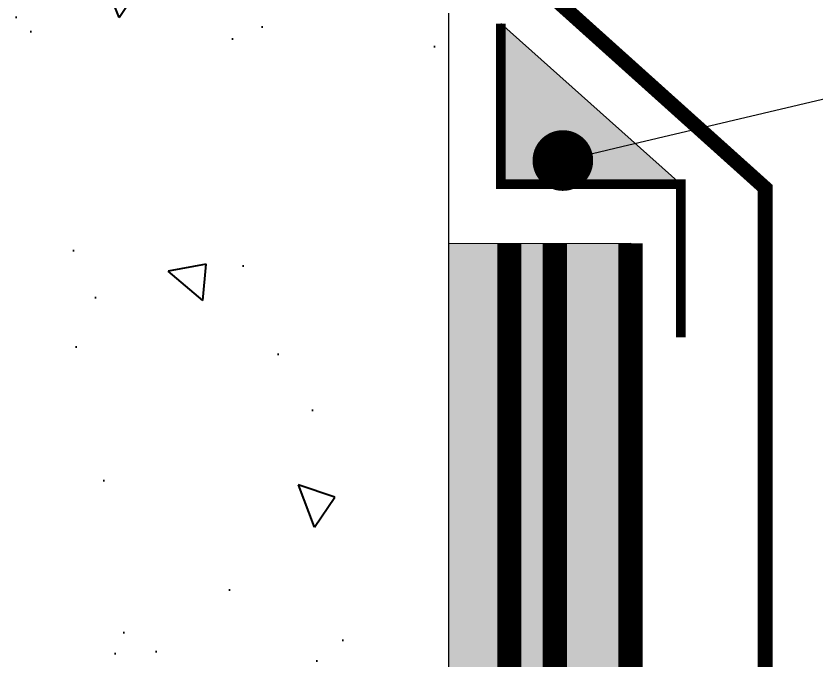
# Model space of a CAD drawing. Header units: inches. Extents: x 535 to 647, y 52 to 81.
# Drawn here: x 547.533 to 550.826, y 76.743 to 79.392 of the extents above; entities that cross this region are included whole.
import ezdxf
from ezdxf import colors
from ezdxf.entities.mleader import LeaderData, LeaderLine
from ezdxf.math import Vec2, Vec3

# ---------------------------------------------------------------- set-up
doc = ezdxf.new("R2010")
doc.units = ezdxf.units.IN
doc.header["$MEASUREMENT"] = 0
doc.linetypes.add('Dash', pattern=[0.25, 0.125, -0.125])
for name, color, linetype, lineweight in [('BP Mastic', 191, 'Continuous', 0), ('BP Others', 190, 'Continuous', 0), ('BP Primer', 2, 'Continuous', 0), ('BP Text', 20, 'Continuous', 0), ('RAM Black Pearl Sheet', 165, 'Continuous', 0)]:
    doc.layers.add(name, color=color, linetype=linetype, lineweight=lineweight)
doc.layers.add('BP Protection Course', color=7, linetype='Continuous', lineweight=0, true_color=0x216123)
doc.layers.add('Metal', color=7, linetype='Continuous', true_color=0x803345)
doc.styles.get("Standard").update_dxf_attribs({"font": 'ARIALN.TTF'})

# ---------------------------------------------------------------- blocks, each defined once
blk = doc.blocks.new('_Dot')
at = {"color": 0, "linetype": 'ByBlock', "lineweight": -2}
blk.add_line((-0.5, 0), (-1, 0), dxfattribs=at)
at = {"color": 0, "linetype": 'ByBlock', "const_width": 0.5}
blk.add_lwpolyline([(-0.25, 0, 1), (0.25, 0, 1)], format="xyb", close=True, dxfattribs=at)

msp = doc.modelspace()

# ---------------------------------------------------------------- hatches: boundary and pattern name
at = {"layer": 'BP Mastic'}
h = msp.add_hatch(color=256, dxfattribs=at)
h.dxf.hatch_style = 1
h.paths.add_polyline_path([(549.5316, 79.3606), (550.2735, 78.6998), (549.5316, 78.6998)])
at = {"layer": 'BP Others', "linetype": 'Continuous', "lineweight": -2}
h = msp.add_hatch(dxfattribs=at)
h.set_pattern_fill('AR-CONC', color=256, scale=0.25, angle=90, style=0)
h.set_pattern_definition([(140, (468.3808, 52.8914), (0.15688, 1.79315), [0.1875, -2.0625]), (85, (468.3808, 52.8914), (-1.88048, -0.346878), [0.15, -1.65]), (190.4514, (468.3939, 53.0408), (-1.7236, 1.446272), [0.15935, -1.752855]), (136.1842, (467.8808, 52.8914), (0.4138, 2.668103), [0.28125, -3.09375]), (186.6356, (467.9153, 53.1137), (-2.435297, 2.336655), [0.239026, -2.629284]), (81.1842, (467.8808, 52.8914), (-2.4353, 2.336655), [0.225, -2.475]), (111, (468.0058, 53.1414), (1.006547, 1.492268), [0.1875, -2.0625]), (56, (468.0058, 53.1414), (-1.812875, 0.608288), [0.15, -1.65]), (161.4514, (468.0897, 53.2657), (-0.806328, 2.100556), [0.15935, -1.752855]), (127.5, (468.3808, 52.8914), (-0.8322346, 0.0303996), [0, -1.63, 0, -1.675, 0, -1.65625]), (97.5, (468.3808, 52.8914), (-0.986029, 0.657674), [0, -0.955, 0, -1.5925, 0, -0.63125]), (57.5, (468.3808, 52.3339), (0.056387, 1.334556), [0, -0.625, 0, -1.95, 0, -2.5875]), (47.5, (468.3808, 52.0839), (-0.250262, 1.457965), [0, -0.8125, 0, -1.295, 0, -1.8375])])
h.paths.add_polyline_path([(567.4594, 60.4562), (567.4594, 63.9762), (553.1472, 63.9762), (553.1472, 68.6071), (549.3163, 68.6071), (549.3163, 79.4035), (548.3964, 79.4035), (548.3964, 79.7112), (549.3163, 79.7112), (549.3163, 80.2765), (546.9162, 80.2765), (546.7162, 79.727), (546.3162, 80.826), (546.1162, 80.2765), (546.2199, 80.2765), (546.2199, 64.1777), (546.2199, 60.4562)])
at = {"layer": 'BP Primer'}
h = msp.add_hatch(dxfattribs=at)
h.set_pattern_fill('WOOD6', color=6, scale=0.2, pattern_type=2)
h.set_pattern_definition([(216.8699, (0.08, 0.2), (0.5999999836, 0.4000000247), [0.1, -0.9]), (206.5651, (0.2, 0.14), (-0.199999832, -0.200000262), [0.2236068, -0.2236068]), (198.4349, (0.2, 0.04), (-0.400000087, -0.1999996806), [0.1264912, -0.5059644])])
h.paths.add_polyline_path([(569.3179, 64.8512), (569.3179, 63.9762), (578.1826, 63.9762), (578.1826, 52.4402), (579.374, 52.4402), (579.374, 65.2262), (576.308, 65.2262), (576.1205, 65.0387), (573.9051, 65.0387), (573.7176, 64.8512)])
h.paths.add_polyline_path([(567.4594, 63.9762), (567.4594, 64.8512), (558.1428, 64.8512), (557.7678, 65.2262), (554.2097, 65.2262), (554.2097, 69.6696), (552.0397, 69.6696), (551.8522, 69.8571), (550.5663, 69.8571), (550.5663, 71.7754), (550.3788, 71.9629), (550.3788, 73.5287), (550.0663, 73.8412), (550.0663, 78.4557), (549.3163, 78.4554), (549.3163, 68.6071), (553.1472, 68.6071), (553.1472, 63.9762)])

# ---------------------------------------------------------------- linework, layer by layer
at = {"layer": 'BP Others'}
msp.add_line((550.2735, 78.6998), (549.5316, 79.3606), dxfattribs=at)
msp.add_lwpolyline([(553.1472, 68.6071), (549.3163, 68.6071), (549.3163, 79.4035)], dxfattribs=at)
at = {"layer": 'BP Others', "linetype": 'Dash', "ltscale": 0.25, "const_width": 0.04}
msp.add_lwpolyline([(550.2735, 78.0679), (550.2735, 78.6998), (549.5316, 78.6998), (549.5316, 79.3606)], dxfattribs=at)
at = {"layer": 'BP Primer'}
msp.add_lwpolyline([(567.4594, 63.9762), (553.1472, 63.9762), (553.1472, 68.6071), (549.3163, 68.6071), (549.3163, 78.4554), (550.0663, 78.4557), (550.0663, 73.8412), (550.3788, 73.5287), (550.3788, 71.9629), (550.5663, 71.7754), (550.5663, 70.0252), (550.5663, 69.8571), (551.8522, 69.8571), (552.0397, 69.6696), (554.2097, 69.6696), (554.2097, 65.2262), (557.7678, 65.2262), (558.1428, 64.8512), (567.4594, 64.8512)], dxfattribs=at)
at = {"layer": 'BP Protection Course', "const_width": 0.1}
msp.add_lwpolyline([(550.0663, 78.4557), (550.0663, 73.8412), (550.3788, 73.5287), (550.3788, 71.9629), (550.5663, 71.7754), (550.5663, 70.0252)], dxfattribs=at)
at = {"layer": 'Metal', "flags": 128}
msp.add_lwpolyline([(548.7321, 79.6826, 0.06, 0.06, 0), (548.4921, 79.5026, 0.06, 0.06, 0), (549.7088, 79.5026, 0.06, 0.06, 0), (550.6207, 78.6837, 0.0625, 0.0625, 0), (550.6207, 74.5371, 0.0947, 0.0947, 0), (554.433, 74.5371, 0.0947, 0.0947, 0), (555.0959, 73.8743, 0.0947, 0.0947, -1), (554.9065, 73.6849, 0.0947, 0.0947, 0), (554.433, 74.1584, 0, 0, 0)], format="xyseb", dxfattribs=at)
at = {"layer": 'RAM Black Pearl Sheet', "const_width": 0.1}
for points in [[(549.5663, 78.4557), (549.5663, 73.6624), (549.8788, 73.3499), (549.8788, 71.7841), (550.0663, 71.5966), (550.0663, 70.0239)], [(549.7538, 78.4557), (549.7538, 73.7401), (550.0663, 73.4276), (550.0663, 71.8618), (550.2538, 71.6743), (550.2538, 70.0239)]]:
    msp.add_lwpolyline(points, dxfattribs=at)

# ---------------------------------------------------------------- leaders
at = {"layer": 'BP Text'}
ml = msp.add_multileader_mtext('Standard', dxfattribs=at)
ml.set_content('\\A1;{\\fArial|b0|i0|c0|p34;MASTIC SEAL}', color=256)
ml.set_leader_properties(color=256, lineweight=0)
ml.set_arrow_properties(name='DOT')
ml.build(insert=Vec2(0, 0))
ml.multileader.update_dxf_attribs({"text_left_attachment_type": 2, "text_right_attachment_type": 2, "dogleg_length": 0.36, "arrow_head_size": 0.25, "scale": 4})
ctx = ml.context
ctx.base_point, ctx.scale, ctx.char_height, ctx.arrow_head_size, ctx.landing_gap_size, ctx.plane_origin = Vec3(556.8292, 80.2045), 4, 0.36, 0.25, 0.18, Vec3(563.2665, 88.287)
ctx.left_attachment, ctx.right_attachment = 2, 2
notes = []
notes.append((ctx, [(0, (1, 1, 0), (555.7612, 80.2045), (1, 0), 1.068, [(0, [(549.787, 78.7967)], 0, [])])]))
ctx.mtext.insert, ctx.mtext.width, ctx.mtext.flow_direction = Vec3(557.0092, 80.3906), 10.055746, 5
ml = msp.add_multileader_mtext('Standard', dxfattribs=at)
ml.set_content('\\A1;{\\fArial|b0|i0|c0|p34;WALL FLASHING}', color=256)
ml.set_leader_properties(color=256, lineweight=0)
ml.set_arrow_properties(name='DOT')
ml.build(insert=Vec2(0, 0))
ml.multileader.update_dxf_attribs({"text_left_attachment_type": 2, "text_right_attachment_type": 2, "dogleg_length": 0.36, "arrow_head_size": 0.25, "scale": 4})
ctx = ml.context
ctx.base_point, ctx.scale, ctx.char_height, ctx.arrow_head_size, ctx.landing_gap_size, ctx.plane_origin = Vec3(556.8292, 78.9545), 4, 0.36, 0.25, 0.18, Vec3(564.6331, 83.6331)
ctx.left_attachment, ctx.right_attachment = 2, 2
notes.append((ctx, [(0, (1, 1, 0), (555.7612, 78.9545), (1, 0), 1.068, [(0, [(550.6207, 75.7189)], 0, [])])]))
ctx.mtext.insert, ctx.mtext.width, ctx.mtext.flow_direction = Vec3(557.0092, 79.1406), 10.055746, 5
ml = msp.add_multileader_mtext('Standard', dxfattribs=at)
ml.set_content('\\A1;{\\fArial|b0|i0|c0|p34;2 PLIES BLACK PEARL\\H0.75833x;\\S®^ ;\\H1.31869x; WATERPROOFING SHEETS SET IN AND TOP COATED WITH BLACK PEARL\\H0.75833x;\\S®^ ;\\H1.31869x; PRIMER-ADHESIVE}', color=256)
ml.set_leader_properties(color=256, lineweight=0)
ml.set_arrow_properties(name='DOT')
ml.build(insert=Vec2(0, 0))
ml.multileader.update_dxf_attribs({"text_left_attachment_type": 2, "text_right_attachment_type": 2, "dogleg_length": 0.36, "arrow_head_size": 0.25, "scale": 4})
ctx = ml.context
ctx.base_point, ctx.scale, ctx.char_height, ctx.arrow_head_size, ctx.landing_gap_size, ctx.plane_origin = Vec3(556.8292, 77.7045), 4, 0.36, 0.25, 0.18, Vec3(568.4808, 82.2209)
ctx.left_attachment, ctx.right_attachment = 2, 2
notes.append((ctx, [(0, (1, 1, 0), (555.7612, 77.7045), (1, 0), 1.068, [(2, [(549.7538, 73.7401)], 0, [])])]))
ctx.mtext.insert, ctx.mtext.width, ctx.mtext.flow_direction = Vec3(557.0092, 78.1967), 14.711293, 5
for ctx, leaders in notes:
    for number, flags, end, landing, length, lines in leaders:
        leader = LeaderData()
        leader.index, (leader.has_last_leader_line, leader.has_dogleg_vector, leader.attachment_direction) = number, flags
        leader.last_leader_point, leader.dogleg_vector, leader.dogleg_length = Vec3(end), Vec3(landing), length
        for number, points, colour, breaks in lines:
            line = LeaderLine()
            line.index, line.vertices, line.color, line.breaks = number, Vec3.list(points), colors.encode_raw_color(colour), breaks
            leader.lines.append(line)
        ctx.leaders.append(leader)

doc.saveas('drawing.dxf')
